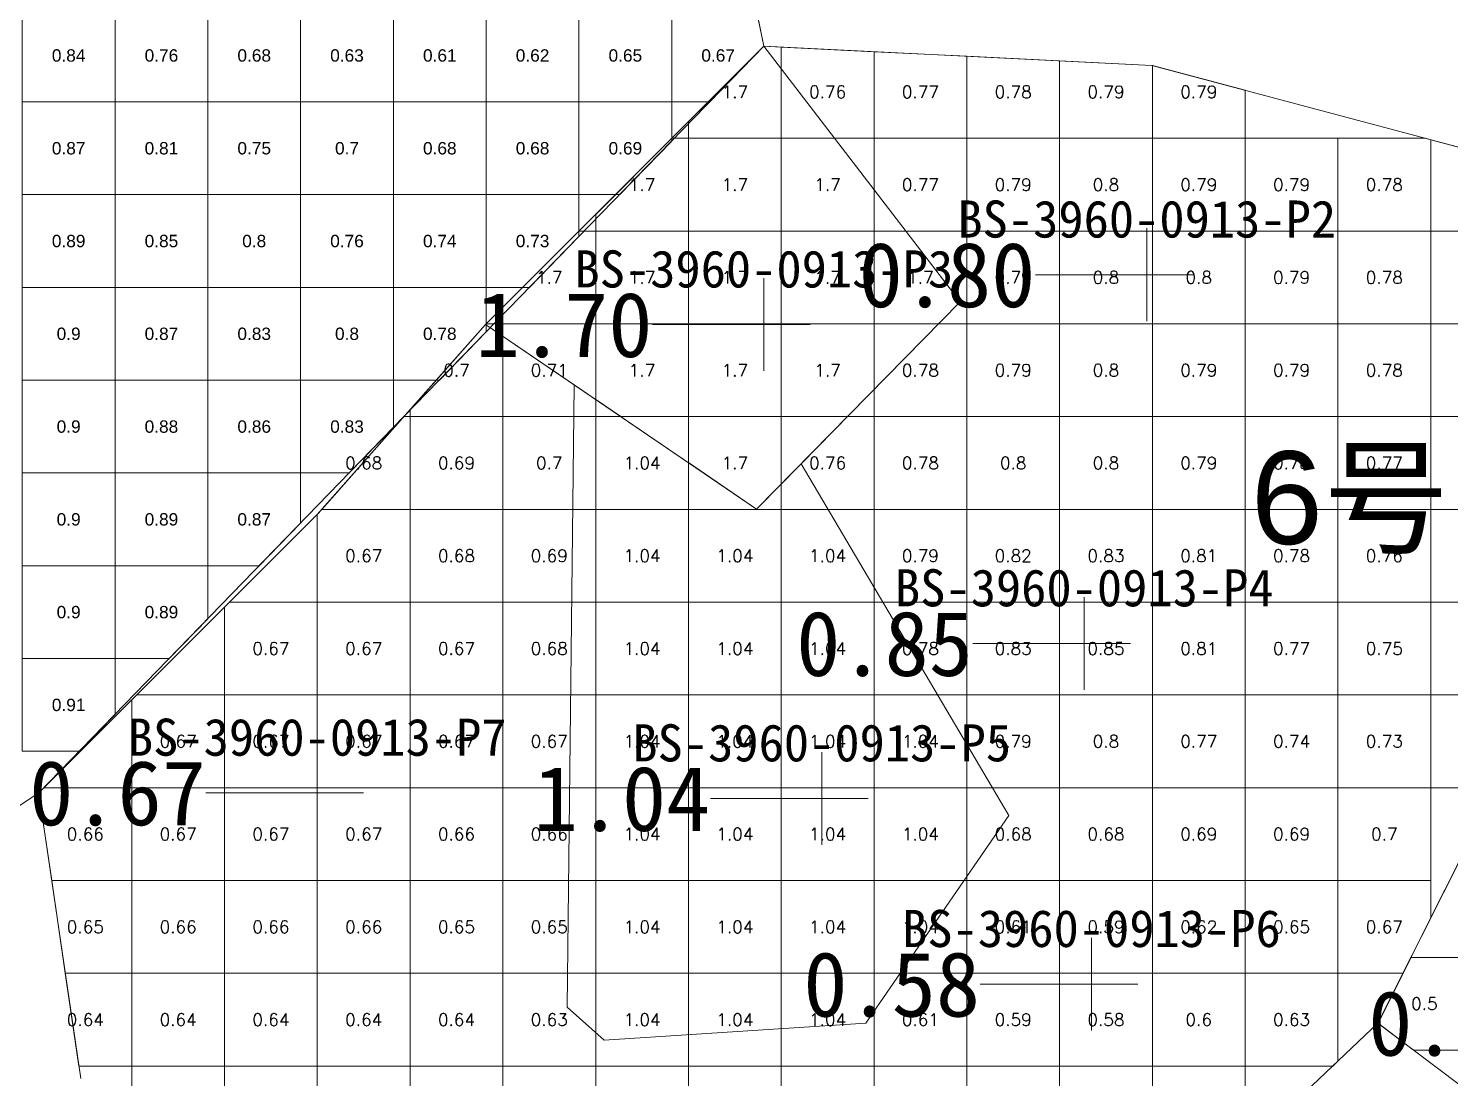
# Model space of a CAD drawing. Header units: inches. Extents: x 469941 to 470089, y 4349675 to 4349818.
# Drawn here: x 470000.39 to 470015.7, y 4349726.47 to 4349737.78 of the extents above; entities that cross this region are included whole.
import ezdxf
from ezdxf.enums import TextEntityAlignment as Align

# ---------------------------------------------------------------- set-up
doc = ezdxf.new("R2010")
doc.units = ezdxf.units.IN
doc.header["$MEASUREMENT"] = 0
for name, color, linetype, lineweight in [('0.500-1.000', 7, 'Continuous', 0), ('1.000-1.500', 7, 'Continuous', 0), ('1.500-3.000', 7, 'Continuous', 0), ('孔口文字', 7, 'Continuous', 0), ('点', 7, 'Continuous', 0), ('爆区方格网', 7, 'Continuous', 0), ('线条', 7, 'Continuous', 0), ('钻孔', 7, 'Continuous', 0)]:
    doc.layers.add(name, color=color, linetype=linetype, lineweight=lineweight)
doc.styles.add('3dmine_textStyle_1', font='txt.shx', dxfattribs={"height": 1, "bigfont": 'gbcbig.shx'})
doc.styles.add('3dmine_textStyle_2', font='arial.ttf', dxfattribs={"height": 1})
doc.styles.add('3dmine_textStyle_3', font='宋体.ttf', dxfattribs={"height": 1})

msp = doc.modelspace()

# ---------------------------------------------------------------- hatches: boundary and pattern name
at = {"layer": '钻孔', "linetype": 'Continuous', "lineweight": 0, "true_color": 0x00ffff, "extrusion": (0, 1, 0)}
for points in [[(-470013.439, 3949.983), (-470012.439, 3949.983), (-470012.439, 3960.983), (-470013.439, 3960.983)], [(-470012.766, 3949.912), (-470011.766, 3949.912), (-470011.766, 3960.912), (-470012.766, 3960.912)], [(-470004.499, 3949.865), (-470003.499, 3949.865), (-470003.499, 3960.865), (-470004.499, 3960.865)], [(-470012.843, 3949.755), (-470011.843, 3949.755), (-470011.843, 3960.755), (-470012.843, 3960.755)]]:
    msp.add_hatch(color=4, dxfattribs=at).paths.add_polyline_path(points, flags=0)
at = {"layer": '钻孔', "linetype": 'Continuous', "lineweight": 0, "true_color": 0xff0000, "extrusion": (0, 1, 0)}
msp.add_hatch(color=1, dxfattribs=at).paths.add_polyline_path([(-470009.312, 3949.978), (-470008.312, 3949.978), (-470008.312, 3960.978), (-470009.312, 3960.978)], flags=0)
at = {"layer": '钻孔', "linetype": 'Continuous', "lineweight": 0, "true_color": 0x0000ff, "extrusion": (0, 1, 0)}
msp.add_hatch(color=5, dxfattribs=at).paths.add_polyline_path([(-470009.936, 3949.944), (-470008.936, 3949.944), (-470008.936, 3960.944), (-470009.936, 3960.944)], flags=0)

# ---------------------------------------------------------------- linework, layer by layer
at = {"color": 4, "linetype": 'Continuous', "lineweight": 0, "true_color": 0x00ffff, "elevation": 3955.55}
msp.add_lwpolyline([(469981.939, 4349715.989), (469979.319, 4349718.857), (469979.319, 4349718.857), (469982.249, 4349727.115), (469986.942, 4349732.905), (469991.471, 4349738.415), (469994.49, 4349741.345), (469997.35, 4349738.576), (469998.986, 4349737.677), (470002.076, 4349739.66), (470004.151, 4349742.268), (470007.875, 4349739.742), (470008.312, 4349737.589), (470004.433, 4349733.597), (470000.499, 4349729.542), (469994.936, 4349725.857), (469995.557, 4349724.011), (469997.537, 4349721.806), (469997.264, 4349719.129), (469994.922, 4349716.71), (469991.967, 4349717.209), (469986.797, 4349716.795), (469983.848, 4349716.26), (469981.939, 4349715.989)], dxfattribs=at)
at = {"layer": '0.500-1.000', "color": 4, "linetype": 'Continuous', "lineweight": 0, "true_color": 0x00ffff}
for points in [[(470000.951, 4349726.463), (470000.499, 4349729.542), (470003.499, 4349732.542), (470005.312, 4349734.589), (470006.267, 4349733.939), (470006.192, 4349727.232), (470006.592, 4349726.876), (470009.411, 4349727.059), (470010.952, 4349729.298), (470008.714, 4349733.088), (470009.241, 4349733.624), (470010.43, 4349734.835), (470008.312, 4349737.589), (470012.494, 4349737.383)], [(470012.494, 4349737.383), (470020.835, 4349735.16), (470017.834, 4349732.836), (470017.525, 4349732.221), (470016.111, 4349729.406), (470016.111, 4349729.406), (470014.931, 4349727.059), (470012.248, 4349724.513)], [(470020.431, 4349729.863), (470020.07, 4349727.2), (470017.968, 4349724.768), (470014.931, 4349727.059), (470016.382, 4349729.947), (470017.834, 4349732.836), (470020.431, 4349729.863)]]:
    msp.add_lwpolyline(points, dxfattribs=at)
at = {"layer": '1.000-1.500', "color": 4, "linetype": 'Continuous', "lineweight": 0, "true_color": 0x00ffff}
msp.add_lwpolyline([(470008.235, 4349732.601), (470008.714, 4349733.088), (470010.952, 4349729.298), (470009.411, 4349727.059), (470006.592, 4349726.876), (470006.192, 4349727.232), (470006.267, 4349733.939), (470008.235, 4349732.601)], dxfattribs=at)
at = {"layer": '1.500-3.000', "color": 1, "linetype": 'Continuous', "lineweight": 0, "true_color": 0xff0000}
msp.add_lwpolyline([(470010.43, 4349734.835), (470008.235, 4349732.601), (470005.312, 4349734.589), (470008.312, 4349737.589), (470010.43, 4349734.835)], dxfattribs=at)
at = {"layer": '点', "color": 138, "linetype": 'Continuous', "lineweight": 0, "true_color": 0x004c4c}
for points, elevation in [([(470012.439, 4349734.627), (470012.439, 4349735.627)], 3960.983), ([(470008.312, 4349734.089), (470008.312, 4349735.089)], 3960.978), ([(470012.939, 4349735.127), (470011.939, 4349735.127)], 3960.983), ([(470008.812, 4349734.589), (470007.812, 4349734.589)], 3960.978), ([(470011.766, 4349730.652), (470011.766, 4349731.652)], 3960.912), ([(470012.266, 4349731.152), (470011.266, 4349731.152)], 3960.912), ([(470003.499, 4349729.042), (470003.499, 4349730.042)], 3960.865), ([(470008.936, 4349728.981), (470008.936, 4349729.981)], 3960.944), ([(470003.999, 4349729.542), (470002.999, 4349729.542)], 3960.865), ([(470009.436, 4349729.481), (470008.436, 4349729.481)], 3960.944), ([(470011.843, 4349726.98), (470011.843, 4349727.98)], 3960.755), ([(470012.343, 4349727.48), (470011.343, 4349727.48)], 3960.755)]:
    msp.add_lwpolyline(points, dxfattribs=dict(at, elevation=elevation))
at = {"layer": '爆区方格网', "color": 4, "linetype": 'Continuous', "lineweight": 0, "true_color": 0x00ffff}
for points, elevation in [([(470001.32, 4349736.99), (470000.32, 4349736.99), (470000.32, 4349737.99), (470001.32, 4349737.99), (470001.32, 4349736.99)], 3961.273), ([(470002.32, 4349736.99), (470001.32, 4349736.99), (470001.32, 4349737.99), (470002.32, 4349737.99), (470002.32, 4349736.99)], 3961.273), ([(470003.32, 4349736.99), (470002.32, 4349736.99), (470002.32, 4349737.99), (470003.32, 4349737.99), (470003.32, 4349736.99)], 3961.273), ([(470004.32, 4349736.99), (470003.32, 4349736.99), (470003.32, 4349737.99), (470004.32, 4349737.99), (470004.32, 4349736.99)], 3961.273), ([(470005.32, 4349736.99), (470004.32, 4349736.99), (470004.32, 4349737.99), (470005.32, 4349737.99), (470005.32, 4349736.99)], 3961.273), ([(470006.32, 4349736.99), (470005.32, 4349736.99), (470005.32, 4349737.99), (470006.32, 4349737.99), (470006.32, 4349736.99)], 3961.273), ([(470007.32, 4349736.99), (470006.32, 4349736.99), (470006.32, 4349737.99), (470007.32, 4349737.99), (470007.32, 4349736.99)], 3961.273), ([(470008.312, 4349737.589), (470007.73, 4349736.99), (470007.32, 4349736.99), (470007.32, 4349737.99), (470008.231, 4349737.99), (470008.312, 4349737.589)], 3961.273), ([(470009.5, 4349737.53), (470009.5, 4349736.597), (470008.5, 4349736.597), (470008.5, 4349737.58), (470009.5, 4349737.53)], 3960.731), ([(470010.5, 4349737.481), (470010.5, 4349736.597), (470009.5, 4349736.597), (470009.5, 4349737.53), (470010.5, 4349737.481)], 3960.731), ([(470011.5, 4349737.432), (470011.5, 4349736.597), (470010.5, 4349736.597), (470010.5, 4349737.481), (470011.5, 4349737.432)], 3960.731), ([(470012.494, 4349737.383), (470012.5, 4349737.381), (470012.5, 4349736.597), (470011.5, 4349736.597), (470011.5, 4349737.432), (470012.494, 4349737.383)], 3960.731), ([(470013.5, 4349737.115), (470013.5, 4349736.597), (470012.5, 4349736.597), (470012.5, 4349737.381), (470013.5, 4349737.115)], 3960.731), ([(470001.32, 4349735.99), (470000.32, 4349735.99), (470000.32, 4349736.99), (470001.32, 4349736.99), (470001.32, 4349735.99)], 3961.273), ([(470002.32, 4349735.99), (470001.32, 4349735.99), (470001.32, 4349736.99), (470002.32, 4349736.99), (470002.32, 4349735.99)], 3961.273), ([(470003.32, 4349735.99), (470002.32, 4349735.99), (470002.32, 4349736.99), (470003.32, 4349736.99), (470003.32, 4349735.99)], 3961.273), ([(470004.32, 4349735.99), (470003.32, 4349735.99), (470003.32, 4349736.99), (470004.32, 4349736.99), (470004.32, 4349735.99)], 3961.273), ([(470005.32, 4349735.99), (470004.32, 4349735.99), (470004.32, 4349736.99), (470005.32, 4349736.99), (470005.32, 4349735.99)], 3961.273), ([(470006.32, 4349735.99), (470005.32, 4349735.99), (470005.32, 4349736.99), (470006.32, 4349736.99), (470006.32, 4349735.99)], 3961.273), ([(470007.32, 4349736.568), (470006.759, 4349735.99), (470006.32, 4349735.99), (470006.32, 4349736.99), (470007.32, 4349736.99), (470007.32, 4349736.568)], 3961.273), ([(470010.5, 4349735.597), (470009.5, 4349735.597), (470009.5, 4349736.597), (470010.5, 4349736.597), (470010.5, 4349735.597)], 3960.731), ([(470011.5, 4349735.597), (470010.5, 4349735.597), (470010.5, 4349736.597), (470011.5, 4349736.597), (470011.5, 4349735.597)], 3960.731), ([(470012.5, 4349735.597), (470011.5, 4349735.597), (470011.5, 4349736.597), (470012.5, 4349736.597), (470012.5, 4349735.597)], 3960.731), ([(470013.5, 4349735.597), (470012.5, 4349735.597), (470012.5, 4349736.597), (470013.5, 4349736.597), (470013.5, 4349735.597)], 3960.731), ([(470014.5, 4349735.597), (470013.5, 4349735.597), (470013.5, 4349736.597), (470014.5, 4349736.597), (470014.5, 4349735.597)], 3960.731), ([(470015.5, 4349736.582), (470015.5, 4349735.597), (470014.5, 4349735.597), (470014.5, 4349736.597), (470015.444, 4349736.597), (470015.5, 4349736.582)], 3960.731), ([(470016.5, 4349736.315), (470016.5, 4349735.597), (470015.5, 4349735.597), (470015.5, 4349736.582), (470016.5, 4349736.315)], 3960.731), ([(470001.32, 4349734.99), (470000.32, 4349734.99), (470000.32, 4349735.99), (470001.32, 4349735.99), (470001.32, 4349734.99)], 3961.273), ([(470002.32, 4349734.99), (470001.32, 4349734.99), (470001.32, 4349735.99), (470002.32, 4349735.99), (470002.32, 4349734.99)], 3961.273), ([(470003.32, 4349734.99), (470002.32, 4349734.99), (470002.32, 4349735.99), (470003.32, 4349735.99), (470003.32, 4349734.99)], 3961.273), ([(470004.32, 4349734.99), (470003.32, 4349734.99), (470003.32, 4349735.99), (470004.32, 4349735.99), (470004.32, 4349734.99)], 3961.273), ([(470005.32, 4349734.99), (470004.32, 4349734.99), (470004.32, 4349735.99), (470005.32, 4349735.99), (470005.32, 4349734.99)], 3961.273), ([(470006.32, 4349735.539), (470005.787, 4349734.99), (470005.32, 4349734.99), (470005.32, 4349735.99), (470006.32, 4349735.99), (470006.32, 4349735.539)], 3961.273), ([(470011.5, 4349734.597), (470010.5, 4349734.597), (470010.5, 4349735.597), (470011.5, 4349735.597), (470011.5, 4349734.597)], 3960.731), ([(470012.5, 4349734.597), (470011.5, 4349734.597), (470011.5, 4349735.597), (470012.5, 4349735.597), (470012.5, 4349734.597)], 3960.731), ([(470013.5, 4349734.597), (470012.5, 4349734.597), (470012.5, 4349735.597), (470013.5, 4349735.597), (470013.5, 4349734.597)], 3960.731), ([(470014.5, 4349734.597), (470013.5, 4349734.597), (470013.5, 4349735.597), (470014.5, 4349735.597), (470014.5, 4349734.597)], 3960.731), ([(470015.5, 4349734.597), (470014.5, 4349734.597), (470014.5, 4349735.597), (470015.5, 4349735.597), (470015.5, 4349734.597)], 3960.731), ([(470016.5, 4349734.597), (470015.5, 4349734.597), (470015.5, 4349735.597), (470016.5, 4349735.597), (470016.5, 4349734.597)], 3960.731), ([(470001.32, 4349733.99), (470000.32, 4349733.99), (470000.32, 4349734.99), (470001.32, 4349734.99), (470001.32, 4349733.99)], 3961.273), ([(470002.32, 4349733.99), (470001.32, 4349733.99), (470001.32, 4349734.99), (470002.32, 4349734.99), (470002.32, 4349733.99)], 3961.273), ([(470003.32, 4349733.99), (470002.32, 4349733.99), (470002.32, 4349734.99), (470003.32, 4349734.99), (470003.32, 4349733.99)], 3961.273), ([(470004.32, 4349733.99), (470003.32, 4349733.99), (470003.32, 4349734.99), (470004.32, 4349734.99), (470004.32, 4349733.99)], 3961.273), ([(470005.32, 4349734.51), (470004.816, 4349733.99), (470004.32, 4349733.99), (470004.32, 4349734.99), (470005.32, 4349734.99), (470005.32, 4349734.51)], 3961.273), ([(470005.5, 4349733.597), (470004.5, 4349733.597), (470004.5, 4349733.672), (470005.312, 4349734.589), (470005.32, 4349734.597), (470005.5, 4349734.597), (470005.5, 4349733.597)], 3960.731), ([(470006.5, 4349733.597), (470005.5, 4349733.597), (470005.5, 4349734.597), (470006.5, 4349734.597), (470006.5, 4349733.597)], 3960.731), ([(470010.5, 4349733.597), (470009.5, 4349733.597), (470009.5, 4349734.597), (470010.5, 4349734.597), (470010.5, 4349733.597)], 3960.731), ([(470011.5, 4349733.597), (470010.5, 4349733.597), (470010.5, 4349734.597), (470011.5, 4349734.597), (470011.5, 4349733.597)], 3960.731), ([(470012.5, 4349733.597), (470011.5, 4349733.597), (470011.5, 4349734.597), (470012.5, 4349734.597), (470012.5, 4349733.597)], 3960.731), ([(470013.5, 4349733.597), (470012.5, 4349733.597), (470012.5, 4349734.597), (470013.5, 4349734.597), (470013.5, 4349733.597)], 3960.731), ([(470014.5, 4349733.597), (470013.5, 4349733.597), (470013.5, 4349734.597), (470014.5, 4349734.597), (470014.5, 4349733.597)], 3960.731), ([(470015.5, 4349733.597), (470014.5, 4349733.597), (470014.5, 4349734.597), (470015.5, 4349734.597), (470015.5, 4349733.597)], 3960.731), ([(470016.5, 4349733.597), (470015.5, 4349733.597), (470015.5, 4349734.597), (470016.5, 4349734.597), (470016.5, 4349733.597)], 3960.731), ([(470001.32, 4349732.99), (470000.32, 4349732.99), (470000.32, 4349733.99), (470001.32, 4349733.99), (470001.32, 4349732.99)], 3961.273), ([(470002.32, 4349732.99), (470001.32, 4349732.99), (470001.32, 4349733.99), (470002.32, 4349733.99), (470002.32, 4349732.99)], 3961.273), ([(470003.32, 4349732.99), (470002.32, 4349732.99), (470002.32, 4349733.99), (470003.32, 4349733.99), (470003.32, 4349732.99)], 3961.273), ([(470004.32, 4349733.48), (470003.845, 4349732.99), (470003.32, 4349732.99), (470003.32, 4349733.99), (470004.32, 4349733.99), (470004.32, 4349733.48)], 3961.273), ([(470004.5, 4349732.597), (470003.547, 4349732.597), (470004.433, 4349733.597), (470004.5, 4349733.597), (470004.5, 4349732.597)], 3960.731), ([(470005.5, 4349732.597), (470004.5, 4349732.597), (470004.5, 4349733.597), (470005.5, 4349733.597), (470005.5, 4349732.597)], 3960.731), ([(470006.5, 4349732.597), (470005.5, 4349732.597), (470005.5, 4349733.597), (470006.5, 4349733.597), (470006.5, 4349732.597)], 3960.731), ([(470007.5, 4349732.597), (470006.5, 4349732.597), (470006.5, 4349733.597), (470007.5, 4349733.597), (470007.5, 4349732.597)], 3960.944), ([(470009.5, 4349732.597), (470008.5, 4349732.597), (470008.5, 4349733.597), (470009.5, 4349733.597), (470009.5, 4349732.597)], 3960.731), ([(470010.5, 4349732.597), (470009.5, 4349732.597), (470009.5, 4349733.597), (470010.5, 4349733.597), (470010.5, 4349732.597)], 3960.731), ([(470011.5, 4349732.597), (470010.5, 4349732.597), (470010.5, 4349733.597), (470011.5, 4349733.597), (470011.5, 4349732.597)], 3960.731), ([(470012.5, 4349732.597), (470011.5, 4349732.597), (470011.5, 4349733.597), (470012.5, 4349733.597), (470012.5, 4349732.597)], 3960.731), ([(470013.5, 4349732.597), (470012.5, 4349732.597), (470012.5, 4349733.597), (470013.5, 4349733.597), (470013.5, 4349732.597)], 3960.731), ([(470014.5, 4349732.597), (470013.5, 4349732.597), (470013.5, 4349733.597), (470014.5, 4349733.597), (470014.5, 4349732.597)], 3960.731), ([(470015.5, 4349732.597), (470014.5, 4349732.597), (470014.5, 4349733.597), (470015.5, 4349733.597), (470015.5, 4349732.597)], 3960.731), ([(470016.5, 4349732.597), (470015.5, 4349732.597), (470015.5, 4349733.597), (470016.5, 4349733.597), (470016.5, 4349732.597)], 3960.731), ([(470001.32, 4349731.99), (470000.32, 4349731.99), (470000.32, 4349732.99), (470001.32, 4349732.99), (470001.32, 4349731.99)], 3961.273), ([(470002.32, 4349731.99), (470001.32, 4349731.99), (470001.32, 4349732.99), (470002.32, 4349732.99), (470002.32, 4349731.99)], 3961.273), ([(470003.32, 4349732.45), (470002.875, 4349731.99), (470002.32, 4349731.99), (470002.32, 4349732.99), (470003.32, 4349732.99), (470003.32, 4349732.45)], 3961.273), ([(470004.5, 4349731.597), (470003.5, 4349731.597), (470003.5, 4349732.543), (470003.547, 4349732.597), (470004.5, 4349732.597), (470004.5, 4349731.597)], 3960.731), ([(470005.5, 4349731.597), (470004.5, 4349731.597), (470004.5, 4349732.597), (470005.5, 4349732.597), (470005.5, 4349731.597)], 3960.731), ([(470006.5, 4349731.597), (470005.5, 4349731.597), (470005.5, 4349732.597), (470006.5, 4349732.597), (470006.5, 4349731.597)], 3960.731), ([(470007.5, 4349731.597), (470006.5, 4349731.597), (470006.5, 4349732.597), (470007.5, 4349732.597), (470007.5, 4349731.597)], 3960.944), ([(470008.5, 4349731.597), (470007.5, 4349731.597), (470007.5, 4349732.597), (470008.5, 4349732.597), (470008.5, 4349731.597)], 3960.944), ([(470009.5, 4349731.597), (470008.5, 4349731.597), (470008.5, 4349732.597), (470009.5, 4349732.597), (470009.5, 4349731.597)], 3960.944), ([(470010.5, 4349731.597), (470009.5, 4349731.597), (470009.5, 4349732.597), (470010.5, 4349732.597), (470010.5, 4349731.597)], 3960.731), ([(470011.5, 4349731.597), (470010.5, 4349731.597), (470010.5, 4349732.597), (470011.5, 4349732.597), (470011.5, 4349731.597)], 3960.731), ([(470012.5, 4349731.597), (470011.5, 4349731.597), (470011.5, 4349732.597), (470012.5, 4349732.597), (470012.5, 4349731.597)], 3960.731), ([(470013.5, 4349731.597), (470012.5, 4349731.597), (470012.5, 4349732.597), (470013.5, 4349732.597), (470013.5, 4349731.597)], 3960.731), ([(470014.5, 4349731.597), (470013.5, 4349731.597), (470013.5, 4349732.597), (470014.5, 4349732.597), (470014.5, 4349731.597)], 3960.731), ([(470015.5, 4349731.597), (470014.5, 4349731.597), (470014.5, 4349732.597), (470015.5, 4349732.597), (470015.5, 4349731.597)], 3960.731), ([(470016.5, 4349731.597), (470015.5, 4349731.597), (470015.5, 4349732.597), (470016.5, 4349732.597), (470016.5, 4349731.597)], 3960.731), ([(470001.32, 4349730.99), (470000.32, 4349730.99), (470000.32, 4349731.99), (470001.32, 4349731.99), (470001.32, 4349730.99)], 3961.273), ([(470002.32, 4349731.419), (470001.904, 4349730.99), (470001.32, 4349730.99), (470001.32, 4349731.99), (470002.32, 4349731.99), (470002.32, 4349731.419)], 3961.273), ([(470003.5, 4349730.597), (470002.5, 4349730.597), (470002.5, 4349731.543), (470002.554, 4349731.597), (470003.5, 4349731.597), (470003.5, 4349730.597)], 3960.731), ([(470004.5, 4349730.597), (470003.5, 4349730.597), (470003.5, 4349731.597), (470004.5, 4349731.597), (470004.5, 4349730.597)], 3960.731), ([(470005.5, 4349730.597), (470004.5, 4349730.597), (470004.5, 4349731.597), (470005.5, 4349731.597), (470005.5, 4349730.597)], 3960.731), ([(470006.5, 4349730.597), (470005.5, 4349730.597), (470005.5, 4349731.597), (470006.5, 4349731.597), (470006.5, 4349730.597)], 3960.731), ([(470007.5, 4349730.597), (470006.5, 4349730.597), (470006.5, 4349731.597), (470007.5, 4349731.597), (470007.5, 4349730.597)], 3960.944), ([(470008.5, 4349730.597), (470007.5, 4349730.597), (470007.5, 4349731.597), (470008.5, 4349731.597), (470008.5, 4349730.597)], 3960.944), ([(470009.5, 4349730.597), (470008.5, 4349730.597), (470008.5, 4349731.597), (470009.5, 4349731.597), (470009.5, 4349730.597)], 3960.944), ([(470010.5, 4349730.597), (470009.5, 4349730.597), (470009.5, 4349731.597), (470010.5, 4349731.597), (470010.5, 4349730.597)], 3960.731), ([(470011.5, 4349730.597), (470010.5, 4349730.597), (470010.5, 4349731.597), (470011.5, 4349731.597), (470011.5, 4349730.597)], 3960.731), ([(470012.5, 4349730.597), (470011.5, 4349730.597), (470011.5, 4349731.597), (470012.5, 4349731.597), (470012.5, 4349730.597)], 3960.731), ([(470013.5, 4349730.597), (470012.5, 4349730.597), (470012.5, 4349731.597), (470013.5, 4349731.597), (470013.5, 4349730.597)], 3960.731), ([(470014.5, 4349730.597), (470013.5, 4349730.597), (470013.5, 4349731.597), (470014.5, 4349731.597), (470014.5, 4349730.597)], 3960.731), ([(470015.5, 4349730.597), (470014.5, 4349730.597), (470014.5, 4349731.597), (470015.5, 4349731.597), (470015.5, 4349730.597)], 3960.731), ([(470016.5, 4349730.597), (470015.5, 4349730.597), (470015.5, 4349731.597), (470016.5, 4349731.597), (470016.5, 4349730.597)], 3960.731), ([(470001.32, 4349730.388), (470000.934, 4349729.99), (470000.32, 4349729.99), (470000.32, 4349730.99), (470001.32, 4349730.99), (470001.32, 4349730.388)], 3961.273), ([(470002.5, 4349729.597), (470001.5, 4349729.597), (470001.5, 4349730.543), (470001.554, 4349730.597), (470002.5, 4349730.597), (470002.5, 4349729.597)], 3960.731), ([(470003.5, 4349729.597), (470002.5, 4349729.597), (470002.5, 4349730.597), (470003.5, 4349730.597), (470003.5, 4349729.597)], 3960.731), ([(470004.5, 4349729.597), (470003.5, 4349729.597), (470003.5, 4349730.597), (470004.5, 4349730.597), (470004.5, 4349729.597)], 3960.731), ([(470005.5, 4349729.597), (470004.5, 4349729.597), (470004.5, 4349730.597), (470005.5, 4349730.597), (470005.5, 4349729.597)], 3960.731), ([(470006.5, 4349729.597), (470005.5, 4349729.597), (470005.5, 4349730.597), (470006.5, 4349730.597), (470006.5, 4349729.597)], 3960.731), ([(470007.5, 4349729.597), (470006.5, 4349729.597), (470006.5, 4349730.597), (470007.5, 4349730.597), (470007.5, 4349729.597)], 3960.944), ([(470008.5, 4349729.597), (470007.5, 4349729.597), (470007.5, 4349730.597), (470008.5, 4349730.597), (470008.5, 4349729.597)], 3960.944), ([(470009.5, 4349729.597), (470008.5, 4349729.597), (470008.5, 4349730.597), (470009.5, 4349730.597), (470009.5, 4349729.597)], 3960.944), ([(470010.5, 4349729.597), (470009.5, 4349729.597), (470009.5, 4349730.597), (470010.5, 4349730.597), (470010.5, 4349729.597)], 3960.944), ([(470011.5, 4349729.597), (470010.5, 4349729.597), (470010.5, 4349730.597), (470011.5, 4349730.597), (470011.5, 4349729.597)], 3960.731), ([(470012.5, 4349729.597), (470011.5, 4349729.597), (470011.5, 4349730.597), (470012.5, 4349730.597), (470012.5, 4349729.597)], 3960.731), ([(470013.5, 4349729.597), (470012.5, 4349729.597), (470012.5, 4349730.597), (470013.5, 4349730.597), (470013.5, 4349729.597)], 3960.731), ([(470014.5, 4349729.597), (470013.5, 4349729.597), (470013.5, 4349730.597), (470014.5, 4349730.597), (470014.5, 4349729.597)], 3960.731), ([(470015.5, 4349729.597), (470014.5, 4349729.597), (470014.5, 4349730.597), (470015.5, 4349730.597), (470015.5, 4349729.597)], 3960.731), ([(470016.5, 4349730.181), (470016.206, 4349729.597), (470015.5, 4349729.597), (470015.5, 4349730.597), (470016.5, 4349730.597), (470016.5, 4349730.181)], 3960.731), ([(470001.5, 4349728.597), (470000.638, 4349728.597), (470000.5, 4349729.535), (470000.5, 4349729.543), (470000.554, 4349729.597), (470001.5, 4349729.597), (470001.5, 4349728.597)], 3960.731), ([(470002.5, 4349728.597), (470001.5, 4349728.597), (470001.5, 4349729.597), (470002.5, 4349729.597), (470002.5, 4349728.597)], 3960.731), ([(470003.5, 4349728.597), (470002.5, 4349728.597), (470002.5, 4349729.597), (470003.5, 4349729.597), (470003.5, 4349728.597)], 3960.731), ([(470004.5, 4349728.597), (470003.5, 4349728.597), (470003.5, 4349729.597), (470004.5, 4349729.597), (470004.5, 4349728.597)], 3960.731), ([(470005.5, 4349728.597), (470004.5, 4349728.597), (470004.5, 4349729.597), (470005.5, 4349729.597), (470005.5, 4349728.597)], 3960.731), ([(470006.5, 4349728.597), (470005.5, 4349728.597), (470005.5, 4349729.597), (470006.5, 4349729.597), (470006.5, 4349728.597)], 3960.731), ([(470007.5, 4349728.597), (470006.5, 4349728.597), (470006.5, 4349729.597), (470007.5, 4349729.597), (470007.5, 4349728.597)], 3960.944), ([(470008.5, 4349728.597), (470007.5, 4349728.597), (470007.5, 4349729.597), (470008.5, 4349729.597), (470008.5, 4349728.597)], 3960.944), ([(470009.5, 4349728.597), (470008.5, 4349728.597), (470008.5, 4349729.597), (470009.5, 4349729.597), (470009.5, 4349728.597)], 3960.944), ([(470010.5, 4349728.597), (470009.5, 4349728.597), (470009.5, 4349729.597), (470010.5, 4349729.597), (470010.5, 4349728.597)], 3960.944), ([(470011.5, 4349728.597), (470010.5, 4349728.597), (470010.5, 4349729.597), (470011.5, 4349729.597), (470011.5, 4349728.597)], 3960.731), ([(470012.5, 4349728.597), (470011.5, 4349728.597), (470011.5, 4349729.597), (470012.5, 4349729.597), (470012.5, 4349728.597)], 3960.731), ([(470013.5, 4349728.597), (470012.5, 4349728.597), (470012.5, 4349729.597), (470013.5, 4349729.597), (470013.5, 4349728.597)], 3960.731), ([(470014.5, 4349728.597), (470013.5, 4349728.597), (470013.5, 4349729.597), (470014.5, 4349729.597), (470014.5, 4349728.597)], 3960.731), ([(470015.5, 4349728.597), (470014.5, 4349728.597), (470014.5, 4349729.597), (470015.5, 4349729.597), (470015.5, 4349728.597)], 3960.731), ([(470001.5, 4349727.597), (470000.784, 4349727.597), (470000.638, 4349728.597), (470001.5, 4349728.597), (470001.5, 4349727.597)], 3960.731), ([(470002.5, 4349727.597), (470001.5, 4349727.597), (470001.5, 4349728.597), (470002.5, 4349728.597), (470002.5, 4349727.597)], 3960.731), ([(470003.5, 4349727.597), (470002.5, 4349727.597), (470002.5, 4349728.597), (470003.5, 4349728.597), (470003.5, 4349727.597)], 3960.731), ([(470004.5, 4349727.597), (470003.5, 4349727.597), (470003.5, 4349728.597), (470004.5, 4349728.597), (470004.5, 4349727.597)], 3960.731), ([(470005.5, 4349727.597), (470004.5, 4349727.597), (470004.5, 4349728.597), (470005.5, 4349728.597), (470005.5, 4349727.597)], 3960.731), ([(470006.5, 4349727.597), (470005.5, 4349727.597), (470005.5, 4349728.597), (470006.5, 4349728.597), (470006.5, 4349727.597)], 3960.731), ([(470007.5, 4349727.597), (470006.5, 4349727.597), (470006.5, 4349728.597), (470007.5, 4349728.597), (470007.5, 4349727.597)], 3960.944), ([(470008.5, 4349727.597), (470007.5, 4349727.597), (470007.5, 4349728.597), (470008.5, 4349728.597), (470008.5, 4349727.597)], 3960.944), ([(470009.5, 4349727.597), (470008.5, 4349727.597), (470008.5, 4349728.597), (470009.5, 4349728.597), (470009.5, 4349727.597)], 3960.944), ([(470010.5, 4349727.597), (470009.5, 4349727.597), (470009.5, 4349728.597), (470010.5, 4349728.597), (470010.5, 4349727.597)], 3960.944), ([(470011.5, 4349727.597), (470010.5, 4349727.597), (470010.5, 4349728.597), (470011.5, 4349728.597), (470011.5, 4349727.597)], 3960.731), ([(470012.5, 4349727.597), (470011.5, 4349727.597), (470011.5, 4349728.597), (470012.5, 4349728.597), (470012.5, 4349727.597)], 3960.731), ([(470013.5, 4349727.597), (470012.5, 4349727.597), (470012.5, 4349728.597), (470013.5, 4349728.597), (470013.5, 4349727.597)], 3960.731), ([(470014.5, 4349727.597), (470013.5, 4349727.597), (470013.5, 4349728.597), (470014.5, 4349728.597), (470014.5, 4349727.597)], 3960.731), ([(470015.5, 4349728.191), (470015.201, 4349727.597), (470014.5, 4349727.597), (470014.5, 4349728.597), (470015.5, 4349728.597), (470015.5, 4349728.191)], 3960.731), ([(470015.932, 4349726.769), (470015.315, 4349726.769), (470014.932, 4349727.058), (470014.932, 4349727.061), (470015.288, 4349727.769), (470015.932, 4349727.769), (470015.932, 4349726.769)], 3960.983), ([(470001.5, 4349726.597), (470000.931, 4349726.597), (470000.784, 4349727.597), (470001.5, 4349727.597), (470001.5, 4349726.597)], 3960.731), ([(470002.5, 4349726.597), (470001.5, 4349726.597), (470001.5, 4349727.597), (470002.5, 4349727.597), (470002.5, 4349726.597)], 3960.731), ([(470003.5, 4349726.597), (470002.5, 4349726.597), (470002.5, 4349727.597), (470003.5, 4349727.597), (470003.5, 4349726.597)], 3960.731), ([(470004.5, 4349726.597), (470003.5, 4349726.597), (470003.5, 4349727.597), (470004.5, 4349727.597), (470004.5, 4349726.597)], 3960.731), ([(470005.5, 4349726.597), (470004.5, 4349726.597), (470004.5, 4349727.597), (470005.5, 4349727.597), (470005.5, 4349726.597)], 3960.731), ([(470006.5, 4349726.597), (470005.5, 4349726.597), (470005.5, 4349727.597), (470006.5, 4349727.597), (470006.5, 4349726.597)], 3960.731), ([(470007.5, 4349726.597), (470006.5, 4349726.597), (470006.5, 4349727.597), (470007.5, 4349727.597), (470007.5, 4349726.597)], 3960.944), ([(470008.5, 4349726.597), (470007.5, 4349726.597), (470007.5, 4349727.597), (470008.5, 4349727.597), (470008.5, 4349726.597)], 3960.944), ([(470009.5, 4349726.597), (470008.5, 4349726.597), (470008.5, 4349727.597), (470009.5, 4349727.597), (470009.5, 4349726.597)], 3960.944), ([(470010.5, 4349726.597), (470009.5, 4349726.597), (470009.5, 4349727.597), (470010.5, 4349727.597), (470010.5, 4349726.597)], 3960.731), ([(470011.5, 4349726.597), (470010.5, 4349726.597), (470010.5, 4349727.597), (470011.5, 4349727.597), (470011.5, 4349726.597)], 3960.731), ([(470012.5, 4349726.597), (470011.5, 4349726.597), (470011.5, 4349727.597), (470012.5, 4349727.597), (470012.5, 4349726.597)], 3960.731), ([(470013.5, 4349726.597), (470012.5, 4349726.597), (470012.5, 4349727.597), (470013.5, 4349727.597), (470013.5, 4349726.597)], 3960.731), ([(470014.5, 4349726.65), (470014.444, 4349726.597), (470013.5, 4349726.597), (470013.5, 4349727.597), (470014.5, 4349727.597), (470014.5, 4349726.65)], 3960.731), ([(470002.5, 4349725.597), (470001.5, 4349725.597), (470001.5, 4349726.597), (470002.5, 4349726.597), (470002.5, 4349725.597)], 3960.731), ([(470003.5, 4349725.597), (470002.5, 4349725.597), (470002.5, 4349726.597), (470003.5, 4349726.597), (470003.5, 4349725.597)], 3960.731), ([(470004.5, 4349725.597), (470003.5, 4349725.597), (470003.5, 4349726.597), (470004.5, 4349726.597), (470004.5, 4349725.597)], 3960.731), ([(470005.5, 4349725.597), (470004.5, 4349725.597), (470004.5, 4349726.597), (470005.5, 4349726.597), (470005.5, 4349725.597)], 3960.731), ([(470006.5, 4349725.597), (470005.5, 4349725.597), (470005.5, 4349726.597), (470006.5, 4349726.597), (470006.5, 4349725.597)], 3960.731), ([(470007.5, 4349725.597), (470006.5, 4349725.597), (470006.5, 4349726.597), (470007.5, 4349726.597), (470007.5, 4349725.597)], 3960.731), ([(470008.5, 4349725.597), (470007.5, 4349725.597), (470007.5, 4349726.597), (470008.5, 4349726.597), (470008.5, 4349725.597)], 3960.731), ([(470008.501, 4349725.598), (470007.501, 4349725.598), (470007.501, 4349726.597), (470008.501, 4349726.597), (470008.501, 4349725.598)], 3960.731), ([(470009.5, 4349725.597), (470008.5, 4349725.597), (470008.5, 4349726.597), (470009.5, 4349726.597), (470009.5, 4349725.597)], 3960.731), ([(470010.5, 4349725.597), (470009.5, 4349725.597), (470009.5, 4349726.597), (470010.5, 4349726.597), (470010.5, 4349725.597)], 3960.731), ([(470011.5, 4349725.597), (470010.5, 4349725.597), (470010.5, 4349726.597), (470011.5, 4349726.597), (470011.5, 4349725.597)], 3960.731), ([(470012.5, 4349725.597), (470011.5, 4349725.597), (470011.5, 4349726.597), (470012.5, 4349726.597), (470012.5, 4349725.597)], 3960.731), ([(470013.5, 4349725.701), (470013.39, 4349725.597), (470012.5, 4349725.597), (470012.5, 4349726.597), (470013.5, 4349726.597), (470013.5, 4349725.701)], 3960.731)]:
    msp.add_lwpolyline(points, dxfattribs=dict(at, elevation=elevation))
at = {"layer": '爆区方格网', "color": 1, "linetype": 'Continuous', "lineweight": 0, "true_color": 0xff0000, "elevation": 3960.978}
for points in [[(470008.5, 4349737.58), (470008.5, 4349736.597), (470007.5, 4349736.597), (470007.5, 4349736.777), (470008.312, 4349737.589), (470008.5, 4349737.58)], [(470007.5, 4349735.597), (470006.5, 4349735.597), (470006.5, 4349735.777), (470007.32, 4349736.597), (470007.5, 4349736.597), (470007.5, 4349735.597)], [(470008.5, 4349735.597), (470007.5, 4349735.597), (470007.5, 4349736.597), (470008.5, 4349736.597), (470008.5, 4349735.597)], [(470009.5, 4349735.597), (470008.5, 4349735.597), (470008.5, 4349736.597), (470009.5, 4349736.597), (470009.5, 4349735.597)], [(470006.5, 4349734.597), (470005.5, 4349734.597), (470005.5, 4349734.777), (470006.32, 4349735.597), (470006.5, 4349735.597), (470006.5, 4349734.597)], [(470007.5, 4349734.597), (470006.5, 4349734.597), (470006.5, 4349735.597), (470007.5, 4349735.597), (470007.5, 4349734.597)], [(470008.5, 4349734.597), (470007.5, 4349734.597), (470007.5, 4349735.597), (470008.5, 4349735.597), (470008.5, 4349734.597)], [(470009.5, 4349734.597), (470008.5, 4349734.597), (470008.5, 4349735.597), (470009.5, 4349735.597), (470009.5, 4349734.597)], [(470010.5, 4349734.597), (470009.5, 4349734.597), (470009.5, 4349735.597), (470010.5, 4349735.597), (470010.5, 4349734.597)], [(470007.5, 4349733.597), (470006.771, 4349733.597), (470006.5, 4349733.781), (470006.5, 4349734.597), (470007.5, 4349734.597), (470007.5, 4349733.597)], [(470008.5, 4349733.597), (470007.5, 4349733.597), (470007.5, 4349734.597), (470008.5, 4349734.597), (470008.5, 4349733.597)], [(470009.5, 4349733.597), (470008.5, 4349733.597), (470008.5, 4349734.597), (470009.5, 4349734.597), (470009.5, 4349733.597)], [(470008.5, 4349732.87), (470008.235, 4349732.601), (470007.5, 4349733.101), (470007.5, 4349733.597), (470008.5, 4349733.597), (470008.5, 4349732.87)]]:
    msp.add_lwpolyline(points, dxfattribs=at)
at = {"layer": '线条', "color": 138, "linetype": 'Continuous', "lineweight": 0, "true_color": 0x004c4c}
for points, elevation in [([(470012.439, 4349735.127), (470012.439, 4349735.127), (470012.439, 4349735.127)], 3960.983), ([(470008.312, 4349734.589), (470008.312, 4349734.589), (470008.312, 4349734.589)], 3960.978), ([(470011.766, 4349731.152), (470011.766, 4349731.152), (470011.766, 4349731.152)], 3960.912), ([(470003.499, 4349729.542), (470003.499, 4349729.542), (470003.499, 4349729.542)], 3960.865), ([(470008.936, 4349729.481), (470008.936, 4349729.481), (470008.936, 4349729.481)], 3960.944), ([(470011.843, 4349727.48), (470011.843, 4349727.48), (470011.843, 4349727.48)], 3960.755)]:
    msp.add_lwpolyline(points, dxfattribs=dict(at, elevation=elevation))
at = {"layer": '钻孔', "color": 4, "linetype": 'Continuous', "lineweight": 0, "true_color": 0x00ffff}
for points, elevation in [([(470012.439, 4349735.127), (470011.239, 4349735.127)], 3960.983), ([(470012.439, 4349735.127), (470011.239, 4349735.127)], 3949.983), ([(470011.766, 4349731.152), (470010.566, 4349731.152)], 3960.912), ([(470011.766, 4349731.152), (470010.566, 4349731.152)], 3949.912), ([(470003.499, 4349729.542), (470002.299, 4349729.542)], 3960.865), ([(470003.499, 4349729.542), (470002.299, 4349729.542)], 3949.865), ([(470011.843, 4349727.48), (470010.643, 4349727.48)], 3960.755), ([(470011.843, 4349727.48), (470010.643, 4349727.48)], 3949.755)]:
    msp.add_lwpolyline(points, dxfattribs=dict(at, elevation=elevation))
at = {"layer": '钻孔', "color": 1, "linetype": 'Continuous', "lineweight": 0, "true_color": 0xff0000}
for elevation in [3960.978, 3949.978]:
    msp.add_lwpolyline([(470008.312, 4349734.589), (470007.112, 4349734.589)], dxfattribs=dict(at, elevation=elevation))
at = {"layer": '钻孔', "color": 5, "linetype": 'Continuous', "lineweight": 0, "true_color": 0x0000ff}
for elevation in [3960.944, 3949.944]:
    msp.add_lwpolyline([(470008.936, 4349729.481), (470007.736, 4349729.481)], dxfattribs=dict(at, elevation=elevation))

# ---------------------------------------------------------------- texts
at = {"color": 4, "linetype": 'Continuous', "lineweight": 0, "true_color": 0x00ffff}
for s, style, p in [('0.84', '3dmine_textStyle_2', (470000.82, 4349737.49, 3961.273)), ('0.76', '3dmine_textStyle_2', (470001.82, 4349737.49, 3961.273)), ('0.68', '3dmine_textStyle_2', (470002.82, 4349737.49, 3961.273)), ('0.63', '3dmine_textStyle_2', (470003.82, 4349737.49, 3961.273)), ('0.61', '3dmine_textStyle_2', (470004.82, 4349737.49, 3961.273)), ('0.62', '3dmine_textStyle_2', (470005.82, 4349737.49, 3961.273)), ('0.65', '3dmine_textStyle_2', (470006.82, 4349737.49, 3961.273)), ('0.67', '3dmine_textStyle_2', (470007.82, 4349737.49, 3961.273)), ('0.76', '3dmine_textStyle_1', (470009, 4349737.097, 3960.731)), ('0.77', '3dmine_textStyle_1', (470010, 4349737.097, 3960.731)), ('0.78', '3dmine_textStyle_1', (470011, 4349737.097, 3960.731)), ('0.79', '3dmine_textStyle_1', (470012, 4349737.097, 3960.731)), ('0.79', '3dmine_textStyle_1', (470013, 4349737.097, 3960.731)), ('0.87', '3dmine_textStyle_2', (470000.82, 4349736.49, 3961.273)), ('0.81', '3dmine_textStyle_2', (470001.82, 4349736.49, 3961.273)), ('0.75', '3dmine_textStyle_2', (470002.82, 4349736.49, 3961.273)), ('0.7', '3dmine_textStyle_2', (470003.82, 4349736.49, 3961.273)), ('0.68', '3dmine_textStyle_2', (470004.82, 4349736.49, 3961.273)), ('0.68', '3dmine_textStyle_2', (470005.82, 4349736.49, 3961.273)), ('0.69', '3dmine_textStyle_2', (470006.82, 4349736.49, 3961.273)), ('0.77', '3dmine_textStyle_1', (470010, 4349736.097, 3960.731)), ('0.79', '3dmine_textStyle_1', (470011, 4349736.097, 3960.731)), ('0.8', '3dmine_textStyle_1', (470012, 4349736.097, 3960.731)), ('0.79', '3dmine_textStyle_1', (470013, 4349736.097, 3960.731)), ('0.79', '3dmine_textStyle_1', (470014, 4349736.097, 3960.731)), ('0.78', '3dmine_textStyle_1', (470015, 4349736.097, 3960.731)), ('0.89', '3dmine_textStyle_2', (470000.82, 4349735.49, 3961.273)), ('0.85', '3dmine_textStyle_2', (470001.82, 4349735.49, 3961.273)), ('0.8', '3dmine_textStyle_2', (470002.82, 4349735.49, 3961.273)), ('0.76', '3dmine_textStyle_2', (470003.82, 4349735.49, 3961.273)), ('0.74', '3dmine_textStyle_2', (470004.82, 4349735.49, 3961.273)), ('0.73', '3dmine_textStyle_2', (470005.82, 4349735.49, 3961.273)), ('0.79', '3dmine_textStyle_1', (470011, 4349735.097, 3960.731)), ('0.8', '3dmine_textStyle_1', (470012, 4349735.097, 3960.731)), ('0.8', '3dmine_textStyle_1', (470013, 4349735.097, 3960.731)), ('0.79', '3dmine_textStyle_1', (470014, 4349735.097, 3960.731)), ('0.78', '3dmine_textStyle_1', (470015, 4349735.097, 3960.731)), ('0.9', '3dmine_textStyle_2', (470000.82, 4349734.49, 3961.273)), ('0.87', '3dmine_textStyle_2', (470001.82, 4349734.49, 3961.273)), ('0.83', '3dmine_textStyle_2', (470002.82, 4349734.49, 3961.273)), ('0.8', '3dmine_textStyle_2', (470003.82, 4349734.49, 3961.273)), ('0.78', '3dmine_textStyle_2', (470004.82, 4349734.49, 3961.273)), ('0.7', '3dmine_textStyle_1', (470005, 4349734.097, 3960.731)), ('0.71', '3dmine_textStyle_1', (470006, 4349734.097, 3960.731)), ('0.78', '3dmine_textStyle_1', (470010, 4349734.097, 3960.731)), ('0.79', '3dmine_textStyle_1', (470011, 4349734.097, 3960.731)), ('0.8', '3dmine_textStyle_1', (470012, 4349734.097, 3960.731)), ('0.79', '3dmine_textStyle_1', (470013, 4349734.097, 3960.731)), ('0.79', '3dmine_textStyle_1', (470014, 4349734.097, 3960.731)), ('0.78', '3dmine_textStyle_1', (470015, 4349734.097, 3960.731)), ('0.9', '3dmine_textStyle_2', (470000.82, 4349733.49, 3961.273)), ('0.88', '3dmine_textStyle_2', (470001.82, 4349733.49, 3961.273)), ('0.86', '3dmine_textStyle_2', (470002.82, 4349733.49, 3961.273)), ('0.83', '3dmine_textStyle_2', (470003.82, 4349733.49, 3961.273)), ('0.68', '3dmine_textStyle_1', (470004, 4349733.097, 3960.731)), ('0.69', '3dmine_textStyle_1', (470005, 4349733.097, 3960.731)), ('0.7', '3dmine_textStyle_1', (470006, 4349733.097, 3960.731)), ('1.04', '3dmine_textStyle_1', (470007, 4349733.097, 3960.944)), ('0.76', '3dmine_textStyle_1', (470009, 4349733.097, 3960.731)), ('0.78', '3dmine_textStyle_1', (470010, 4349733.097, 3960.731)), ('0.8', '3dmine_textStyle_1', (470011, 4349733.097, 3960.731)), ('0.8', '3dmine_textStyle_1', (470012, 4349733.097, 3960.731)), ('0.79', '3dmine_textStyle_1', (470013, 4349733.097, 3960.731)), ('0.78', '3dmine_textStyle_1', (470014, 4349733.097, 3960.731)), ('0.77', '3dmine_textStyle_1', (470015, 4349733.097, 3960.731)), ('0.9', '3dmine_textStyle_2', (470000.82, 4349732.49, 3961.273)), ('0.89', '3dmine_textStyle_2', (470001.82, 4349732.49, 3961.273)), ('0.87', '3dmine_textStyle_2', (470002.82, 4349732.49, 3961.273)), ('0.67', '3dmine_textStyle_1', (470004, 4349732.097, 3960.731)), ('0.68', '3dmine_textStyle_1', (470005, 4349732.097, 3960.731)), ('0.69', '3dmine_textStyle_1', (470006, 4349732.097, 3960.731)), ('1.04', '3dmine_textStyle_1', (470007, 4349732.097, 3960.944)), ('1.04', '3dmine_textStyle_1', (470008, 4349732.097, 3960.944)), ('1.04', '3dmine_textStyle_1', (470009, 4349732.097, 3960.944)), ('0.79', '3dmine_textStyle_1', (470010, 4349732.097, 3960.731)), ('0.82', '3dmine_textStyle_1', (470011, 4349732.097, 3960.731)), ('0.83', '3dmine_textStyle_1', (470012, 4349732.097, 3960.731)), ('0.81', '3dmine_textStyle_1', (470013, 4349732.097, 3960.731)), ('0.78', '3dmine_textStyle_1', (470014, 4349732.097, 3960.731)), ('0.76', '3dmine_textStyle_1', (470015, 4349732.097, 3960.731)), ('0.9', '3dmine_textStyle_2', (470000.82, 4349731.49, 3961.273)), ('0.89', '3dmine_textStyle_2', (470001.82, 4349731.49, 3961.273)), ('0.67', '3dmine_textStyle_1', (470003, 4349731.097, 3960.731)), ('0.67', '3dmine_textStyle_1', (470004, 4349731.097, 3960.731)), ('0.67', '3dmine_textStyle_1', (470005, 4349731.097, 3960.731)), ('0.68', '3dmine_textStyle_1', (470006, 4349731.097, 3960.731)), ('1.04', '3dmine_textStyle_1', (470007, 4349731.097, 3960.944)), ('1.04', '3dmine_textStyle_1', (470008, 4349731.097, 3960.944)), ('1.04', '3dmine_textStyle_1', (470009, 4349731.097, 3960.944)), ('0.78', '3dmine_textStyle_1', (470010, 4349731.097, 3960.731)), ('0.83', '3dmine_textStyle_1', (470011, 4349731.097, 3960.731)), ('0.85', '3dmine_textStyle_1', (470012, 4349731.097, 3960.731)), ('0.81', '3dmine_textStyle_1', (470013, 4349731.097, 3960.731)), ('0.77', '3dmine_textStyle_1', (470014, 4349731.097, 3960.731)), ('0.75', '3dmine_textStyle_1', (470015, 4349731.097, 3960.731)), ('0.91', '3dmine_textStyle_2', (470000.82, 4349730.49, 3961.273)), ('0.67', '3dmine_textStyle_1', (470002, 4349730.097, 3960.731)), ('0.67', '3dmine_textStyle_1', (470003, 4349730.097, 3960.731)), ('0.67', '3dmine_textStyle_1', (470004, 4349730.097, 3960.731)), ('0.67', '3dmine_textStyle_1', (470005, 4349730.097, 3960.731)), ('0.67', '3dmine_textStyle_1', (470006, 4349730.097, 3960.731)), ('1.04', '3dmine_textStyle_1', (470007, 4349730.097, 3960.944)), ('1.04', '3dmine_textStyle_1', (470008, 4349730.097, 3960.944)), ('1.04', '3dmine_textStyle_1', (470009, 4349730.097, 3960.944)), ('1.04', '3dmine_textStyle_1', (470010, 4349730.097, 3960.944)), ('0.79', '3dmine_textStyle_1', (470011, 4349730.097, 3960.731)), ('0.8', '3dmine_textStyle_1', (470012, 4349730.097, 3960.731)), ('0.77', '3dmine_textStyle_1', (470013, 4349730.097, 3960.731)), ('0.74', '3dmine_textStyle_1', (470014, 4349730.097, 3960.731)), ('0.73', '3dmine_textStyle_1', (470015, 4349730.097, 3960.731)), ('0.66', '3dmine_textStyle_1', (470001, 4349729.097, 3960.731)), ('0.67', '3dmine_textStyle_1', (470002, 4349729.097, 3960.731)), ('0.67', '3dmine_textStyle_1', (470003, 4349729.097, 3960.731)), ('0.67', '3dmine_textStyle_1', (470004, 4349729.097, 3960.731)), ('0.66', '3dmine_textStyle_1', (470005, 4349729.097, 3960.731)), ('0.66', '3dmine_textStyle_1', (470006, 4349729.097, 3960.731)), ('1.04', '3dmine_textStyle_1', (470007, 4349729.097, 3960.944)), ('1.04', '3dmine_textStyle_1', (470008, 4349729.097, 3960.944)), ('1.04', '3dmine_textStyle_1', (470009, 4349729.097, 3960.944)), ('1.04', '3dmine_textStyle_1', (470010, 4349729.097, 3960.944)), ('0.68', '3dmine_textStyle_1', (470011, 4349729.097, 3960.731)), ('0.68', '3dmine_textStyle_1', (470012, 4349729.097, 3960.731)), ('0.69', '3dmine_textStyle_1', (470013, 4349729.097, 3960.731)), ('0.69', '3dmine_textStyle_1', (470014, 4349729.097, 3960.731)), ('0.7', '3dmine_textStyle_1', (470015, 4349729.097, 3960.731)), ('0.65', '3dmine_textStyle_1', (470001, 4349728.097, 3960.731)), ('0.66', '3dmine_textStyle_1', (470002, 4349728.097, 3960.731)), ('0.66', '3dmine_textStyle_1', (470003, 4349728.097, 3960.731)), ('0.66', '3dmine_textStyle_1', (470004, 4349728.097, 3960.731)), ('0.65', '3dmine_textStyle_1', (470005, 4349728.097, 3960.731)), ('0.65', '3dmine_textStyle_1', (470006, 4349728.097, 3960.731)), ('1.04', '3dmine_textStyle_1', (470007, 4349728.097, 3960.944)), ('1.04', '3dmine_textStyle_1', (470008, 4349728.097, 3960.944)), ('1.04', '3dmine_textStyle_1', (470009, 4349728.097, 3960.944)), ('1.04', '3dmine_textStyle_1', (470010, 4349728.097, 3960.944)), ('0.61', '3dmine_textStyle_1', (470011, 4349728.097, 3960.731)), ('0.59', '3dmine_textStyle_1', (470012, 4349728.097, 3960.731)), ('0.62', '3dmine_textStyle_1', (470013, 4349728.097, 3960.731)), ('0.65', '3dmine_textStyle_1', (470014, 4349728.097, 3960.731)), ('0.67', '3dmine_textStyle_1', (470015, 4349728.097, 3960.731)), ('0.5', '3dmine_textStyle_1', (470015.432, 4349727.269, 3960.983)), ('0.64', '3dmine_textStyle_1', (470001, 4349727.097, 3960.731)), ('0.64', '3dmine_textStyle_1', (470002, 4349727.097, 3960.731)), ('0.64', '3dmine_textStyle_1', (470003, 4349727.097, 3960.731)), ('0.64', '3dmine_textStyle_1', (470004, 4349727.097, 3960.731)), ('0.64', '3dmine_textStyle_1', (470005, 4349727.097, 3960.731)), ('0.63', '3dmine_textStyle_1', (470006, 4349727.097, 3960.731)), ('1.04', '3dmine_textStyle_1', (470007, 4349727.097, 3960.944)), ('1.04', '3dmine_textStyle_1', (470008, 4349727.097, 3960.944)), ('1.04', '3dmine_textStyle_1', (470009, 4349727.097, 3960.944)), ('0.61', '3dmine_textStyle_1', (470010, 4349727.097, 3960.731)), ('0.59', '3dmine_textStyle_1', (470011, 4349727.097, 3960.731)), ('0.58', '3dmine_textStyle_1', (470012, 4349727.097, 3960.731)), ('0.6', '3dmine_textStyle_1', (470013, 4349727.097, 3960.731)), ('0.63', '3dmine_textStyle_1', (470014, 4349727.097, 3960.731))]:
    msp.add_text(s, height=0.1333, dxfattribs=dict(at, style=style)).set_placement(p, align=Align.MIDDLE_CENTER)
at = {"color": 1, "linetype": 'Continuous', "lineweight": 0, "true_color": 0xff0000, "style": '3dmine_textStyle_1'}
for p in [(470008, 4349737.097, 3960.978), (470007, 4349736.097, 3960.978), (470008, 4349736.097, 3960.978), (470009, 4349736.097, 3960.978), (470006, 4349735.097, 3960.978), (470007, 4349735.097, 3960.978), (470008, 4349735.097, 3960.978), (470009, 4349735.097, 3960.978), (470010, 4349735.097, 3960.978), (470007, 4349734.097, 3960.978), (470008, 4349734.097, 3960.978), (470009, 4349734.097, 3960.978), (470008, 4349733.097, 3960.978)]:
    msp.add_text('1.7', height=0.1333, dxfattribs=at).set_placement(p, align=Align.MIDDLE_CENTER)
at = {"color": 7, "linetype": 'Continuous', "lineweight": 0, "style": '3dmine_textStyle_2'}
msp.add_text('6号', height=1, dxfattribs=at).set_placement((470013.561, 4349732.224, 1980.974))
at = {"layer": '孔口文字', "color": 138, "linetype": 'Continuous', "lineweight": 0, "true_color": 0x004c4c, "style": '3dmine_textStyle_3'}
for s, p in [('BS-3960-0913-P2', (470012.439, 4349735.527, 3960.983)), ('BS-3960-0913-P3', (470008.312, 4349734.989, 3960.978)), ('BS-3960-0913-P4', (470011.766, 4349731.552, 3960.912)), ('BS-3960-0913-P7', (470003.499, 4349729.942, 3960.865)), ('BS-3960-0913-P5', (470008.936, 4349729.881, 3960.944)), ('BS-3960-0913-P6', (470011.843, 4349727.88, 3960.755))]:
    msp.add_text(s, height=0.4, dxfattribs=at).set_placement(p, align=Align.CENTER)
at = {"layer": '钻孔', "color": 4, "linetype": 'Continuous', "lineweight": 0, "true_color": 0x00ffff, "style": '3dmine_textStyle_3'}
for s, p in [('0.80', (470011.239, 4349735.127, 3960.983)), ('0.85', (470010.566, 4349731.152, 3960.912)), ('0.67', (470002.299, 4349729.542, 3960.865)), ('0.58', (470010.643, 4349727.48, 3960.755)), ('0.50', (470016.731, 4349727.059, 3960.983))]:
    msp.add_text(s, height=0.7, dxfattribs=at).set_placement(p, align=Align.MIDDLE_RIGHT)
at = {"layer": '钻孔', "color": 1, "linetype": 'Continuous', "lineweight": 0, "true_color": 0xff0000, "style": '3dmine_textStyle_3'}
msp.add_text('1.70', height=0.7, dxfattribs=at).set_placement((470007.112, 4349734.589, 3960.978), align=Align.MIDDLE_RIGHT)
at = {"layer": '钻孔', "color": 5, "linetype": 'Continuous', "lineweight": 0, "true_color": 0x0000ff, "style": '3dmine_textStyle_3'}
msp.add_text('1.04', height=0.7, dxfattribs=at).set_placement((470007.736, 4349729.481, 3960.944), align=Align.MIDDLE_RIGHT)

doc.saveas('drawing.dxf')
